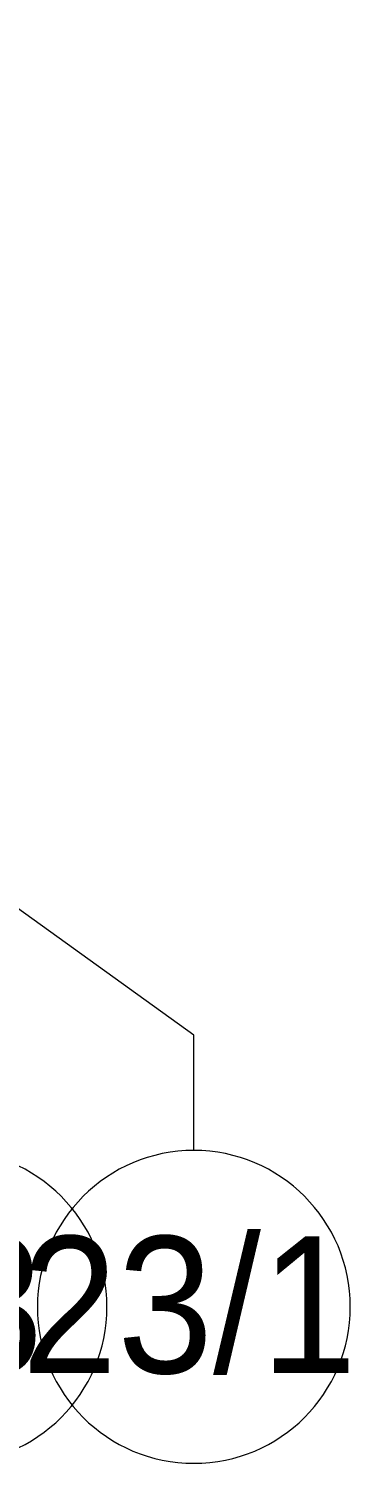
# Model space of a CAD drawing. Header units: millimetres. Extents: x -1113 to 415037, y -3642 to 354837.
# Drawn here: x 374187 to 375832, y -3506 to 3830 of the extents above; entities that cross this region are included whole.
import ezdxf

# ---------------------------------------------------------------- set-up
doc = ezdxf.new("R2010")
doc.units = ezdxf.units.MM
doc.layers.add('Оси', color=7, linetype='Continuous', lineweight=9)
doc.layers.add('Оси-1', color=7, linetype='Continuous', lineweight=20)
doc.styles.add('Arial', font='arial.ttf', dxfattribs={"width": 0.9, "height": 700})

# ---------------------------------------------------------------- blocks, each defined once
blk = doc.blocks.new('Ось сетки - D8-29747960-Объем проектирования 3 этажа')
at = {"layer": 'Оси-1'}
for start, end in [(360, 180), (180, 360)]:
    blk.add_arc((0, 0), 4, start, end, dxfattribs=at)

msp = doc.modelspace()

# ---------------------------------------------------------------- linework, layer by layer
at = {"layer": 'Оси'}
msp.add_lwpolyline([(375031.9, -1906.3), (375031.9, -1316.3), (374087.4, -636.3), (374087.4, 4363.7), (374087.4, 16915.1), (374087.4, 21915.1)], dxfattribs=at)

# ---------------------------------------------------------------- block references
at = {"layer": 'Оси-1', "xscale": 199.9999999999999, "yscale": 199.9999999999999, "zscale": 199.9999999999999}
for p in [(373787.4, -2706.3), (375031.9, -2706.3)]:
    msp.add_blockref('Ось сетки - D8-29747960-Объем проектирования 3 этажа', p, dxfattribs=at)

# ---------------------------------------------------------------- texts
at = {"layer": 'Оси', "char_height": 700, "attachment_point": 1, "style": 'Arial'}
for s, insert, width in [('23', (373282.2, -2345), 1212.151), ('23/1', (374151.4, -2345), 2121.265)]:
    msp.add_mtext(s, dxfattribs=dict(at, insert=insert, width=width))

doc.saveas('drawing.dxf')
